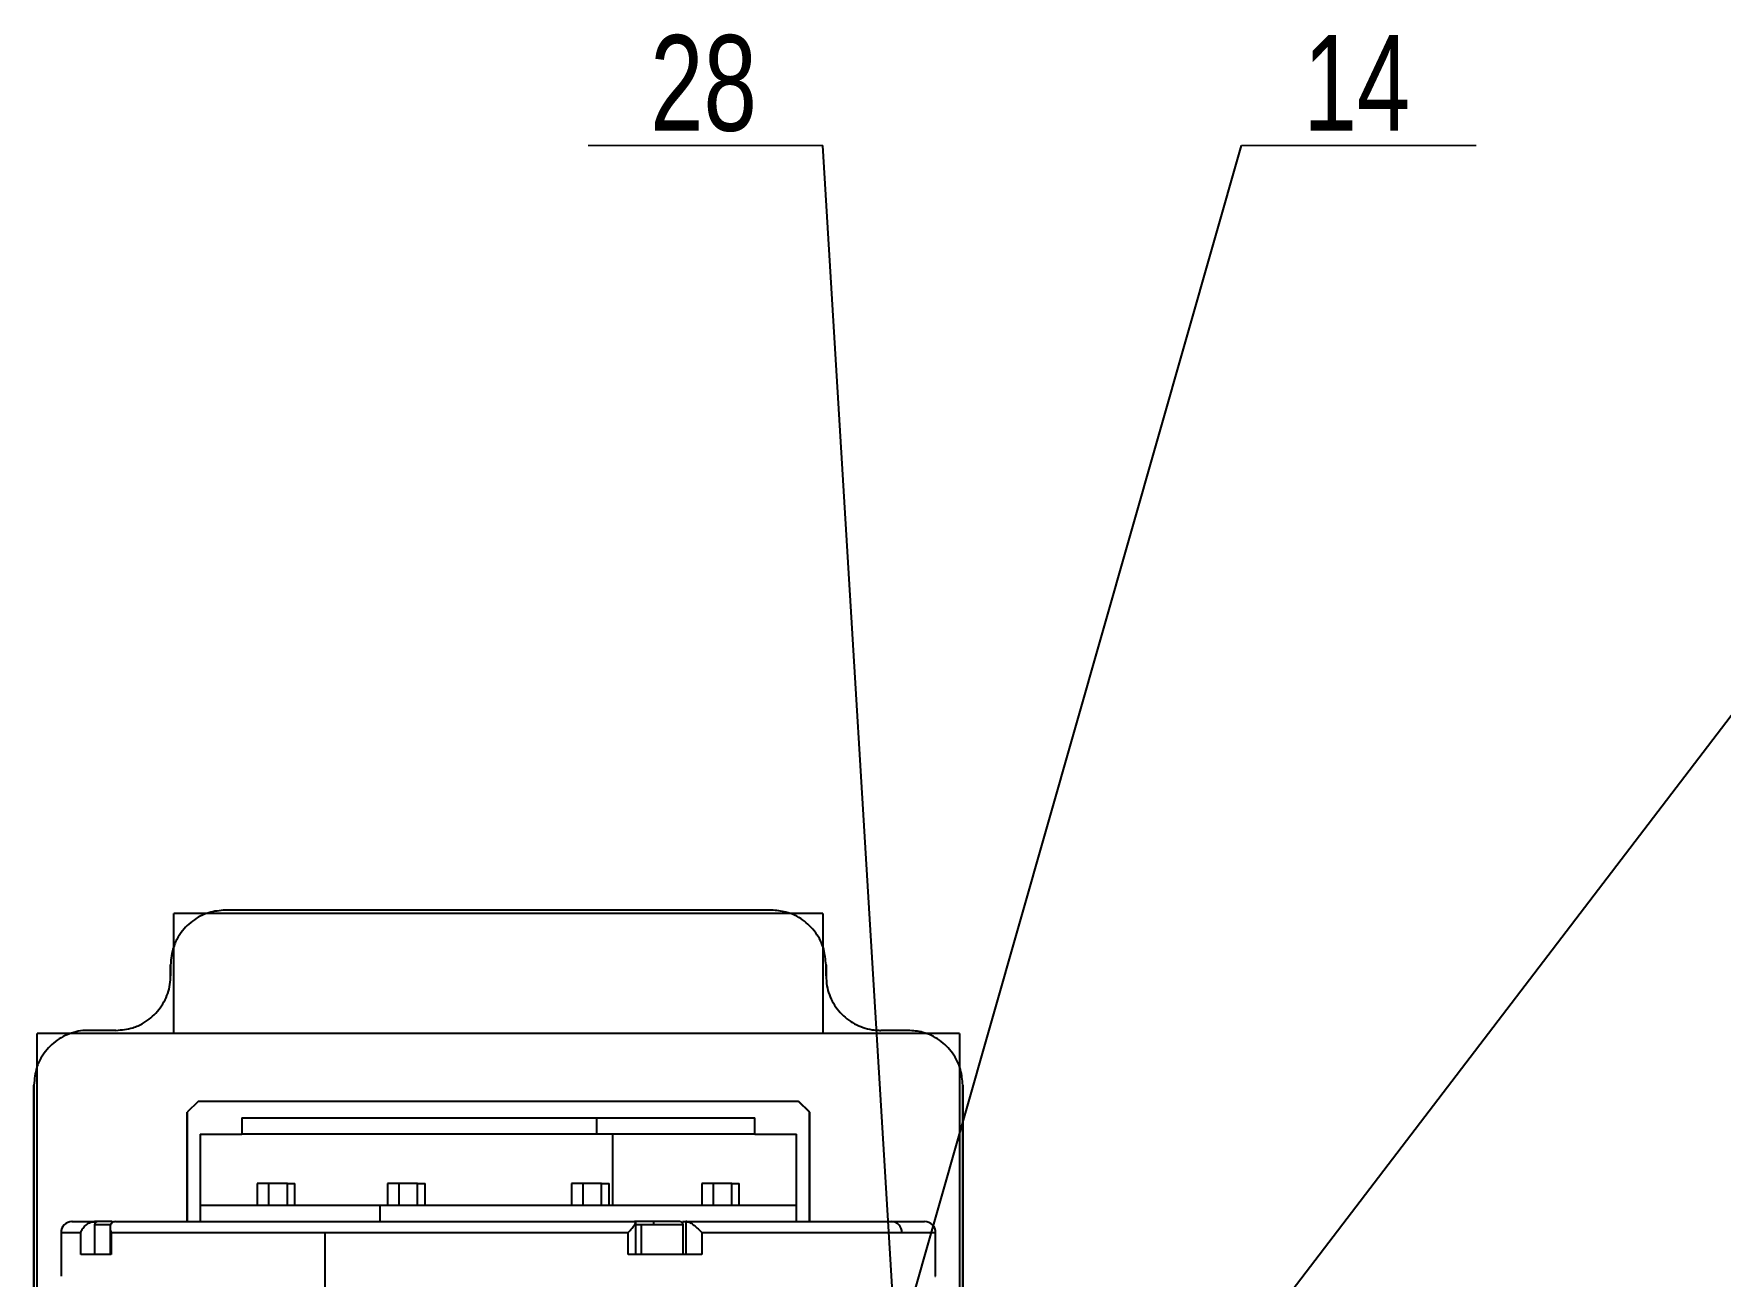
# Model space of a CAD drawing. Header units: millimetres. Extents: x 2 to 1187, y 2 to 839.
# Drawn here: x 317.4 to 379.1, y 432.4 to 477.9 of the extents above; entities that cross this region are included whole.
import ezdxf

# ---------------------------------------------------------------- set-up
doc = ezdxf.new("R2010")
doc.units = ezdxf.units.MM
doc.styles.add('SLDTEXTSTYLE0', font='TXT', dxfattribs={"width": 0.75})
doc.dimstyles.new('SLDDIMSTYLE0', dxfattribs={"dimtxt": 0.18, "dimasz": 3.302, "dimexe": 0, "dimexo": 0.0625, "dimgap": 0, "dimtad": 0, "dimtih": 1, "dimtoh": 1, "dimdec": 0, "dimrnd": 1e-09, "dimzin": 0, "dimdsep": 46, "dimtxsty": 'Standard', "dimsah": 1, "dimcen": 0.09, "dimadec": 0, "dimazin": 0, "dimtfac": 3.302, "dimtdec": 0, "dimtofl": 0, "dimtmove": 0, "dimatfit": 3, "dimfxl": 1, "dimfrac": 2, "dimtolj": 1, "dimtzin": 0, "dimarcsym": 0})

# ---------------------------------------------------------------- blocks, each defined once
blk = doc.blocks.new('SW_NOTE_0_21')
at = {"color": 0, "linetype": 'Continuous', "lineweight": 0}
for p, q in [((-8.586, 0), (0, 0)), ((0, 0), (-8.586, 0)), ((-8.586, 0), (0, 0)), ((0, 0), (-8.586, 0)), ((-8.586, 0), (0, 0)), ((0, 0), (-8.586, 0))]:
    blk.add_line(p, q, dxfattribs=at)
at = {"color": 0, "linetype": 'Continuous', "lineweight": 0, "insert": (-4.363, 4.035), "char_height": 3.5, "attachment_point": 2, "style": 'SLDTEXTSTYLE0'}
blk.add_mtext('28', dxfattribs=at)
blk = doc.blocks.new('SW_NOTE_0_22')
at = {"color": 0, "linetype": 'Continuous', "lineweight": 0}
for p, q in [((0, 0), (8.586, 0)), ((8.586, 0), (0, 0)), ((0, 0), (8.586, 0)), ((8.586, 0), (0, 0)), ((0, 0), (8.586, 0)), ((8.586, 0), (0, 0))]:
    blk.add_line(p, q, dxfattribs=at)
at = {"color": 0, "linetype": 'Continuous', "lineweight": 0, "insert": (4.222, 4.035), "char_height": 3.5, "attachment_point": 2, "style": 'SLDTEXTSTYLE0'}
blk.add_mtext('14', dxfattribs=at)

msp = doc.modelspace()

# ---------------------------------------------------------------- linework, layer by layer
at = {"color": 7, "linetype": 'Continuous', "lineweight": 25}
for p, q in [((346.261997, 445.699205), (322.522781, 445.699205)), ((322.522781, 441.299205), (322.522781, 445.699205)), ((344.380041, 445.819205), (324.404737, 445.819205)), ((346.261997, 445.699205), (346.261997, 441.299205)), ((322.392389, 443.819205), (322.392389, 443.419205)), ((322.402677, 443.819205), (322.392389, 443.819205)), ((322.402677, 443.419205), (322.402677, 443.819205)), ((346.382101, 443.819205), (346.382101, 443.419205)), ((346.392389, 443.819205), (346.382101, 443.819205)), ((346.392389, 443.419205), (346.392389, 443.819205)), ((322.392389, 443.419205), (322.402677, 443.419205)), ((346.382101, 443.419205), (346.392389, 443.419205)), ((322.522781, 441.299205), (317.519701, 441.299205)), ((317.519701, 413.299205), (317.519701, 441.299205)), ((320.401206, 441.419205), (319.400618, 441.419205)), ((346.261997, 441.299205), (322.522781, 441.299205)), ((351.265077, 441.299205), (346.261997, 441.299205)), ((349.38416, 441.419205), (348.383572, 441.419205)), ((351.265077, 441.299205), (351.265077, 413.299205)), ((317.392389, 439.419205), (317.392389, 413.419205)), ((317.39965, 439.419205), (317.392389, 439.419205)), ((317.39965, 413.419205), (317.39965, 439.419205)), ((351.385129, 439.419205), (351.385129, 413.419205)), ((351.392389, 439.419205), (351.385129, 439.419205)), ((351.392389, 414.219205), (351.392389, 439.419205)), ((323.403613, 438.819205), (323.003219, 438.419205)), ((345.381165, 438.819205), (323.403613, 438.819205)), ((345.781559, 438.419205), (345.381165, 438.819205)), ((345.381165, 438.819205), (345.392389, 438.819205)), ((345.792389, 438.419205), (345.392389, 438.819205)), ((322.992389, 438.419205), (322.992389, 434.419205)), ((323.003219, 438.419205), (323.003219, 434.419205)), ((325.005526, 438.219205), (343.779252, 438.219205)), ((325.005526, 438.219205), (325.005526, 437.619205)), ((337.989613, 438.219205), (337.989613, 437.619205)), ((343.779252, 437.619205), (343.779252, 438.219205)), ((345.781559, 434.419205), (345.781559, 438.419205)), ((345.781559, 438.419205), (345.792389, 438.419205)), ((345.792389, 434.419205), (345.792389, 438.419205)), ((323.483696, 437.619205), (325.005526, 437.619205)), ((323.483696, 437.619205), (323.483696, 434.419205)), ((337.989613, 437.619205), (325.005526, 437.619205)), ((343.779252, 437.619205), (337.989613, 437.619205)), ((338.571292, 437.619205), (338.571292, 435.019205)), ((343.779252, 437.619205), (345.301083, 437.619205)), ((345.301083, 434.419205), (345.301083, 437.619205)), ((325.574051, 435.819205), (325.574051, 435.019205)), ((325.987338, 435.819205), (325.574051, 435.819205)), ((325.987338, 435.819205), (325.987338, 435.019205)), ((326.675537, 435.819205), (325.987338, 435.819205)), ((326.675537, 435.019205), (326.675537, 435.819205)), ((326.675537, 435.819205), (326.950448, 435.819205)), ((326.950448, 435.019205), (326.950448, 435.819205)), ((330.336576, 435.819205), (330.336576, 435.019205)), ((330.749864, 435.819205), (330.336576, 435.819205)), ((330.749864, 435.819205), (330.749864, 435.019205)), ((331.438062, 435.819205), (330.749864, 435.819205)), ((331.438062, 435.019205), (331.438062, 435.819205)), ((331.438062, 435.819205), (331.712974, 435.819205)), ((331.712974, 435.019205), (331.712974, 435.819205)), ((337.071805, 435.819205), (337.071805, 435.019205)), ((337.485092, 435.819205), (337.071805, 435.819205)), ((337.485092, 435.819205), (337.485092, 435.019205)), ((338.173291, 435.819205), (337.485092, 435.819205)), ((338.173291, 435.019205), (338.173291, 435.819205)), ((338.173291, 435.819205), (338.448202, 435.819205)), ((338.448202, 435.019205), (338.448202, 435.819205)), ((341.83433, 435.819205), (341.83433, 435.019205)), ((342.247618, 435.819205), (341.83433, 435.819205)), ((342.247618, 435.819205), (342.247618, 435.019205)), ((342.935817, 435.819205), (342.247618, 435.819205)), ((342.935817, 435.019205), (342.935817, 435.819205)), ((342.935817, 435.819205), (343.210728, 435.819205)), ((343.210728, 435.019205), (343.210728, 435.819205)), ((323.483696, 435.019205), (330.059335, 435.019205)), ((330.059335, 435.019205), (330.059335, 434.419205)), ((330.059335, 435.019205), (345.301083, 435.019205)), ((318.392389, 434.019205), (318.392389, 432.419205)), ((318.392389, 434.019205), (319.113998, 434.019205)), ((319.113998, 433.219205), (319.113998, 434.019205)), ((319.618972, 434.299205), (319.618972, 433.219205)), ((320.198544, 434.299205), (319.619186, 434.299205)), ((319.801711, 434.419205), (319.619616, 434.419205)), ((320.183634, 434.200225), (320.183634, 433.219205)), ((320.229563, 434.019205), (328.043591, 434.019205)), ((320.229563, 434.019205), (320.229563, 433.219205)), ((328.043591, 434.019205), (328.043591, 424.019205)), ((328.043591, 434.019205), (339.143258, 434.019205)), ((339.143258, 433.219205), (339.143258, 434.019205)), ((339.424486, 433.219205), (339.424486, 434.420205)), ((339.619624, 434.299205), (339.424486, 434.299205)), ((339.619624, 434.299205), (339.619624, 433.219205)), ((340.077784, 434.299205), (339.619624, 434.299205)), ((341.156104, 434.299205), (340.077784, 434.299205)), ((341.135836, 434.419205), (341.25037, 434.419205)), ((341.156104, 433.219205), (341.156104, 434.299205)), ((341.25037, 434.419205), (341.25037, 433.219205)), ((341.293942, 434.419205), (341.25037, 434.419205)), ((341.836472, 434.019205), (341.836472, 433.219205)), ((341.836472, 434.019205), (349.158712, 434.019205)), ((349.158712, 434.019205), (350.392389, 434.019205)), ((350.392389, 432.419205), (350.392389, 434.019205)), ((320.229563, 433.219205), (319.113998, 433.219205)), ((341.836472, 433.219205), (339.143258, 433.219205)), ((350.369096, 432.419205), (350.392389, 432.419205))]:
    msp.add_line(p, q, dxfattribs=at)
for centre, radius, start, end in [((318.792389, 434.019205), 0.4, 90.00000038, 180.00000038), ((319.739174, 434.299217), 0.119988, 90.00556598, 180.0055649), ((338.553852, 434.329194), 1.524227, 358.87266397, 3.3855133), ((341.036104, 434.299205), 0.12, 0.00000038, 90.00000038), ((348.773489, 434.034032), 0.385508, 357.79589201, 87.61164349), ((349.992389, 434.019205), 0.4, 0.00000038, 90.00000038)]:
    msp.add_arc(centre, radius, start, end, dxfattribs=at)
for points, knots in [([(324.404737, 445.819205), (324.200027, 445.800845), (323.770134, 445.76229), (323.178785, 445.446289), (322.765912, 445.01249), (322.491382, 444.488454), (322.406277, 444.096955), (322.403028, 443.846273), (322.402677, 443.819205)], [0, 0, 0, 0, 0.195447322, 0.410442449, 0.625242901, 0.75970236, 0.974053921, 1, 1, 1, 1]), ([(346.382101, 443.819205), (346.365903, 444.010926), (346.330754, 444.426967), (346.03239, 445.012194), (345.547872, 445.488702), (344.967105, 445.772339), (344.561331, 445.804733), (344.380041, 445.819205)], [0, 0, 0, 0, 0.183217838, 0.397590993, 0.61204752, 0.826672926, 1, 1, 1, 1]), ([(320.401206, 441.419205), (320.609675, 441.437765), (320.959306, 441.468893), (321.485336, 441.709865), (321.948256, 442.089854), (322.300341, 442.676679), (322.399601, 443.148325), (322.40241, 443.39566), (322.402677, 443.419205)], [0, 0, 0, 0, 0.198878976, 0.333547917, 0.548211521, 0.762879993, 0.977426892, 1, 1, 1, 1]), ([(346.382101, 443.419205), (346.389231, 443.293359), (346.409053, 442.943523), (346.621644, 442.395449), (347.057565, 441.870013), (347.645382, 441.519468), (348.115812, 441.42203), (348.361701, 441.419436), (348.383572, 441.419205)], [0, 0, 0, 0, 0.120532074, 0.335063576, 0.549590514, 0.764234536, 0.979030186, 1, 1, 1, 1]), ([(319.400618, 441.419205), (319.386702, 441.419111), (319.148718, 441.4175), (318.68493, 441.327627), (318.092613, 440.983806), (317.706019, 440.526731), (317.45332, 439.99597), (317.419928, 439.637128), (317.39965, 439.419205)], [0, 0, 0, 0, 0.013343596, 0.228195966, 0.443016334, 0.657750687, 0.792154086, 1, 1, 1, 1]), ([(351.385129, 439.419205), (351.369295, 439.60875), (351.334716, 440.022687), (351.039327, 440.607064), (350.556279, 441.085224), (349.974749, 441.371552), (349.567223, 441.404435), (349.38416, 441.419205)], [0, 0, 0, 0, 0.18120711, 0.395728644, 0.61029303, 0.824941645, 1, 1, 1, 1]), ([(318.802786, 434.419205), (318.799381, 434.419205), (318.745677, 434.419205), (318.954545, 434.419205), (319.398984, 434.419205), (319.619616, 434.419205)], [0, 0, 0, 0, 0.032966027, 0.519936335, 1, 1, 1, 1]), ([(319.113998, 434.019205), (319.119534, 434.035739), (319.128352, 434.06207), (319.149026, 434.10685), (319.189847, 434.178433), (319.259087, 434.261104), (319.353585, 434.334176), (319.436732, 434.380136), (319.527162, 434.412567), (319.589512, 434.417044), (319.619616, 434.419205)], [0, 0, 0, 0, 0.092131277, 0.146724434, 0.250384111, 0.49930729, 0.632367635, 0.749830427, 0.879213301, 1, 1, 1, 1]), ([(320.262083, 434.419205), (320.222589, 434.419205), (320.098506, 434.419205), (319.921394, 434.419205), (319.769941, 434.419205), (319.74859, 434.419205), (319.739162, 434.419205)], [0, 0, 0, 0, 0.125109055, 0.393076827, 0.732032227, 1, 1, 1, 1]), ([(320.402087, 434.419205), (320.375463, 434.417044), (320.320325, 434.412569), (320.259963, 434.38013), (320.216429, 434.334179), (320.183315, 434.261061), (320.177843, 434.153828), (320.212303, 434.064133), (320.229563, 434.019205)], [0, 0, 0, 0, 0.120864862, 0.250311338, 0.36786702, 0.500975981, 0.750039765, 1, 1, 1, 1]), ([(320.402087, 434.419205), (320.783017, 434.419205), (321.561769, 434.419205), (323.156582, 434.419205), (325.072481, 434.419205), (327.288509, 434.419205), (329.700515, 434.419205), (332.210057, 434.419205), (334.710543, 434.419205), (337.134809, 434.419205), (338.658988, 434.419205), (339.404892, 434.419205)], [0, 0, 0, 0, 0.105593276, 0.215868903, 0.329711819, 0.445773531, 0.562532558, 0.676407933, 0.788077215, 0.896289149, 1, 1, 1, 1]), ([(339.143258, 434.019205), (339.159082, 434.035739), (339.184283, 434.06207), (339.22508, 434.106851), (339.288622, 434.178433), (339.354086, 434.261104), (339.40136, 434.334176), (339.423009, 434.380136), (339.428057, 434.412567), (339.412435, 434.417044), (339.404892, 434.419205)], [0, 0, 0, 0, 0.092131277, 0.146724433, 0.250384111, 0.49930729, 0.632367635, 0.749830427, 0.879213301, 1, 1, 1, 1]), ([(340.075419, 434.419205), (339.983138, 434.419205), (339.77413, 434.419205), (339.526863, 434.419205), (339.411404, 434.419205), (339.377179, 434.419205)], [0, 0, 0, 0, 0.3574198131, 0.8095240892, 1, 1, 1, 1]), ([(341.033565, 434.419205), (341.025606, 434.419205), (341.009698, 434.419205), (340.867699, 434.419205), (340.650998, 434.419205), (340.377297, 434.419205), (340.16788, 434.419205), (340.075419, 434.419205)], [0, 0, 0, 0, 0.201764297, 0.403313211, 0.586070651, 0.81724256, 1, 1, 1, 1]), ([(341.293942, 434.419205), (341.309898, 434.417044), (341.342941, 434.412569), (341.410452, 434.38013), (341.484579, 434.334179), (341.584685, 434.261062), (341.709615, 434.153829), (341.794136, 434.064133), (341.836472, 434.019205)], [0, 0, 0, 0, 0.120864862, 0.250311338, 0.36786702, 0.500975981, 0.750039765, 1, 1, 1, 1]), ([(341.293942, 434.419205), (341.901239, 434.419205), (343.122816, 434.419205), (344.774725, 434.419205), (346.337456, 434.419205), (347.742606, 434.419205), (348.442225, 434.419205), (348.789554, 434.419205)], [0, 0, 0, 0, 0.185114849, 0.372358178, 0.560615993, 0.781865846, 1, 1, 1, 1]), ([(348.789554, 434.419205), (349.029865, 434.419205), (349.513251, 434.419205), (349.92147, 434.419205), (349.968516, 434.419205), (349.992103, 434.419205)], [0, 0, 0, 0, 0.330199016, 0.664194712, 1, 1, 1, 1])]:
    msp.add_open_spline(points, degree=3, knots=knots, dxfattribs=at)

# ---------------------------------------------------------------- block references
at = {"color": 7, "linetype": 'Continuous', "lineweight": 0}
for name, p in [('SW_NOTE_0_21', (346.264112, 473.805411)), ('SW_NOTE_0_22', (361.584777, 473.805411))]:
    msp.add_blockref(name, p, dxfattribs=at)

# ---------------------------------------------------------------- leaders
for points in [[(341.792389, 404.419204), (361.584777, 473.805411)], [(350.292389, 407.679205), (346.264112, 473.805411)]]:
    msp.add_leader(points, dimstyle='SLDDIMSTYLE0', dxfattribs=at)
at = {"color": 7, "lineweight": 0}
msp.add_leader([(350.384675, 414.819205), (395.432758, 473.805411)], dimstyle='SLDDIMSTYLE0', dxfattribs=at)

doc.saveas('drawing.dxf')
